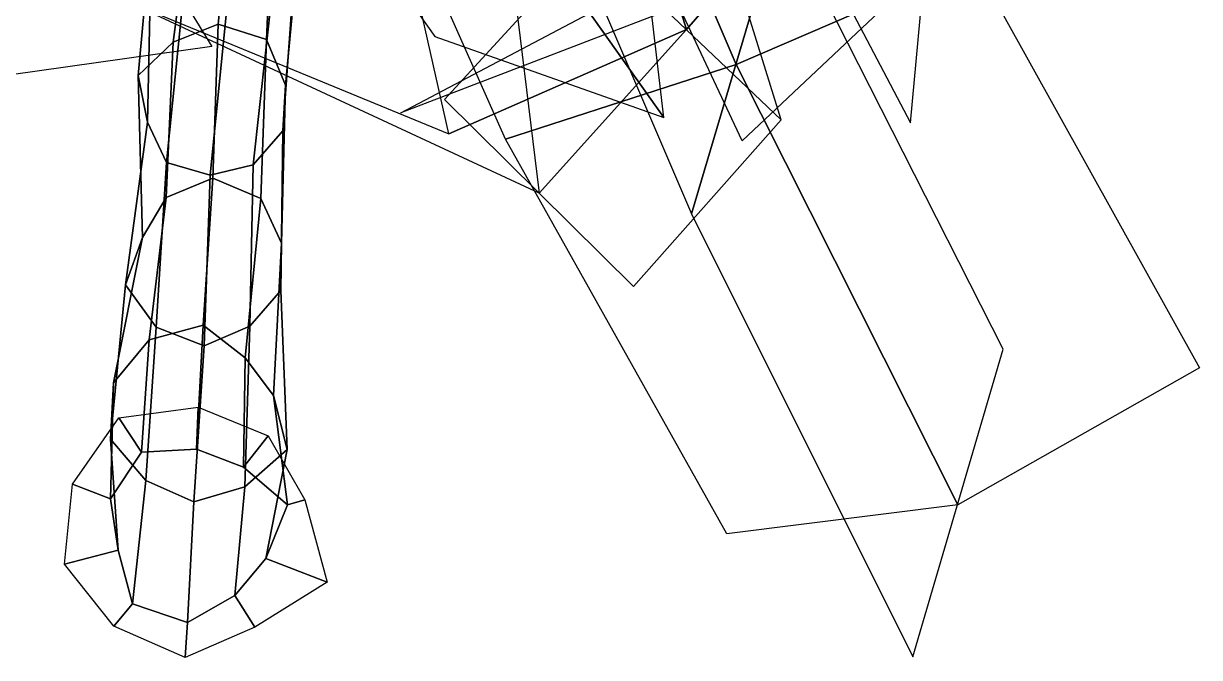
# Model space of a CAD drawing. Header units: metres. Extents: x -1.04 to 1.76, y -0.16 to 3.35.
# Drawn here: x -0.21 to 1.259, y -0.159 to 0.633 of the extents above; entities that cross this region are included whole.
import ezdxf

# ---------------------------------------------------------------- set-up
doc = ezdxf.new("R2010")
doc.units = ezdxf.units.M

msp = doc.modelspace()

# ---------------------------------------------------------------- linework, layer by layer
at = {"layer": 'coconut_palm3_leaves'}
for points in [[(0.652006, 1.430195, 5.307834), (0.616426, 1.044138, 4.91012), (0.897772, 0.5087, 4.96332), (0.93345, 0.896632, 5.376029)], [(0.532821, 1.002802, 4.350267), (0.247102, 1.404653, 4.320477), (0.304075, 0.918089, 3.737663), (0.589742, 0.515235, 3.75197)], [(0.470903, 1.390811, 4.879049), (0.35878, 1.015321, 4.335849), (0.624179, 0.395076, 4.377868), (0.73641, 0.772624, 4.943048)], [(0.43202, 1.220946, 4.427609), (0.663997, 1.345913, 4.332422), (0.777488, 0.808649, 3.815483), (0.617858, 0.624992, 4.022783)], [(0.550451, 1.110302, 4.51147), (0.313608, 1.331962, 4.344511), (0.499552, 0.738029, 3.941001), (0.736182, 0.512309, 4.105338)], [(0.414731, 1.200953, 4.610186), (0.706357, 1.318717, 4.541538), (0.976902, 0.709705, 4.626571), (0.680178, 0.581639, 4.663204)], [(0.402981, 1.093216, 5.132217), (0.634158, 1.236052, 5.111206), (0.91555, 0.701498, 5.171911), (0.687569, 0.486161, 5.100124)], [(0.190267, 1.075127, 4.466745), (0.43202, 1.220946, 4.427609), (0.617858, 0.624992, 4.022783), (0.320991, 0.494988, 3.92819)], [(0.124993, 1.087986, 4.692278), (0.414731, 1.200953, 4.610186), (0.680178, 0.581639, 4.663204), (0.391988, 0.48805, 4.779685)], [(0.589742, 0.515235, 3.75197), (0.304075, 0.918089, 3.737663), (0.018246, 1.019434, 3.026268), (0.303902, 0.616378, 3.025906)], [(0.617858, 0.624992, 4.022783), (0.777488, 0.808649, 3.815483), (0.359768, 1.025812, 2.955657), (0.433813, 0.420903, 3.133618)], [(0.63938, 0.720916, 3.717694), (0.831848, 0.982951, 3.738903), (0.67919, 0.681923, 3.061882), (0.261178, 0.520986, 3.017032)], [(-0.316142, 0.917955, 4.362919), (-0.086457, 0.786163, 4.248745), (0.025234, 0.603955, 3.545814), (-0.334964, 0.553304, 3.730728)], [(0.73641, 0.772624, 4.943048), (0.624179, 0.395076, 4.377868), (0.900895, -0.158229, 4.561349), (1.013462, 0.225745, 5.144022)], [(0.736182, 0.512309, 4.105338), (0.499552, 0.738029, 3.941001), (0.315713, 0.537872, 3.057027), (0.551929, 0.304249, 3.210996)], [(0.680178, 0.581639, 4.663204), (0.976902, 0.709705, 4.626571), (1.258737, 0.202563, 4.897921), (0.957059, 0.031475, 4.855459)], [(0.320991, 0.494988, 3.92819), (0.617858, 0.624992, 4.022783), (0.433813, 0.420903, 3.133618), (-0.086395, 0.663274, 3.005004)], [(0.391988, 0.48805, 4.779685), (0.680178, 0.581639, 4.663204), (0.957059, 0.031475, 4.855459), (0.668459, -0.004653, 5.054447)]]:
    msp.add_3dface(points, dxfattribs=at)
at = {"layer": 'coconut_palm3_trunk'}
for points in [[(-0.023035, 0.609343, 1.964073), (0.032879, 0.631811, 1.962461), (0.054334, 0.844482, 2.428995), (0.004405, 0.818632, 2.431827)], [(0.032879, 0.631811, 1.962461), (0.093637, 0.612861, 1.963472), (0.102261, 0.814586, 2.431346), (0.054334, 0.844482, 2.428995)], [(-0.06675, 0.567706, 1.966865), (-0.023035, 0.609343, 1.964073), (0.004405, 0.818632, 2.431827), (-0.046838, 0.786646, 2.435241)], [(0.093637, 0.612861, 1.963472), (0.117227, 0.555506, 1.967049), (0.137628, 0.773063, 2.434885), (0.102261, 0.814586, 2.431346)], [(-0.055301, 0.509433, 1.970541), (-0.06675, 0.567706, 1.966865), (-0.046838, 0.786646, 2.435241), (-0.050497, 0.723336, 2.441144)], [(0.117227, 0.555506, 1.967049), (0.113779, 0.498598, 1.970686), (0.12948, 0.718996, 2.439968), (0.137628, 0.773063, 2.434885)], [(-0.031391, 0.458908, 1.973684), (-0.055301, 0.509433, 1.970541), (-0.050497, 0.723336, 2.441144), (-0.009268, 0.677836, 2.445002)], [(0.113779, 0.498598, 1.970686), (0.076808, 0.456083, 1.973516), (0.100542, 0.671319, 2.444642), (0.12948, 0.718996, 2.439968)], [(0.023006, 0.443427, 1.974496), (-0.031391, 0.458908, 1.973684), (-0.009268, 0.677836, 2.445002), (0.044671, 0.660101, 2.446173)], [(0.076808, 0.456083, 1.973516), (0.023006, 0.443427, 1.974496), (0.044671, 0.660101, 2.446173), (0.100542, 0.671319, 2.444642)], [(-0.032064, 0.415394, 1.485913), (0.026502, 0.439414, 1.484731), (0.032879, 0.631811, 1.962461), (-0.023035, 0.609343, 1.964073)], [(0.026502, 0.439414, 1.484731), (0.086235, 0.414228, 1.485449), (0.093637, 0.612861, 1.963472), (0.032879, 0.631811, 1.962461)], [(-0.06122, 0.365442, 1.487975), (-0.032064, 0.415394, 1.485913), (-0.023035, 0.609343, 1.964073), (-0.06675, 0.567706, 1.966865)], [(0.086235, 0.414228, 1.485449), (0.112295, 0.358202, 1.487508), (0.117227, 0.555506, 1.967049), (0.093637, 0.612861, 1.963472)], [(-0.082451, 0.306346, 1.49036), (-0.06122, 0.365442, 1.487975), (-0.06675, 0.567706, 1.966865), (-0.055301, 0.509433, 1.970541)], [(0.112295, 0.358202, 1.487508), (0.111552, 0.299106, 1.489803), (0.113779, 0.498598, 1.970686), (0.117227, 0.555506, 1.967049)], [(-0.044348, 0.253472, 1.492248), (-0.082451, 0.306346, 1.49036), (-0.055301, 0.509433, 1.970541), (-0.031391, 0.458908, 1.973684)], [(0.111552, 0.299106, 1.489803), (0.072486, 0.254715, 1.491694), (0.076808, 0.456083, 1.973516), (0.113779, 0.498598, 1.970686)], [(0.015543, 0.230311, 1.492888), (-0.044348, 0.253472, 1.492248), (-0.031391, 0.458908, 1.973684), (0.023006, 0.443427, 1.974496)], [(0.072486, 0.254715, 1.491694), (0.015543, 0.230311, 1.492888), (0.023006, 0.443427, 1.974496), (0.076808, 0.456083, 1.973516)], [(-0.052915, 0.237599, 0.998144), (0.014416, 0.255718, 0.997859), (0.026502, 0.439414, 1.484731), (-0.032064, 0.415394, 1.485913)], [(0.014416, 0.255718, 0.997859), (0.066771, 0.21494, 0.998188), (0.086235, 0.414228, 1.485449), (0.026502, 0.439414, 1.484731)], [(-0.09758, 0.183824, 0.998754), (-0.052915, 0.237599, 0.998144), (-0.032064, 0.415394, 1.485913), (-0.06122, 0.365442, 1.487975)], [(0.066771, 0.21494, 0.998188), (0.102159, 0.168123, 0.998606), (0.112295, 0.358202, 1.487508), (0.086235, 0.414228, 1.485449)], [(-0.101508, 0.113701, 0.999468), (-0.09758, 0.183824, 0.998754), (-0.06122, 0.365442, 1.487975), (-0.082451, 0.306346, 1.49036)], [(0.102159, 0.168123, 0.998606), (0.119318, 0.100569, 0.999261), (0.111552, 0.299106, 1.489803), (0.112295, 0.358202, 1.487508)], [(-0.057278, 0.061971, 0.999923), (-0.101508, 0.113701, 0.999468), (-0.082451, 0.306346, 1.49036), (-0.044348, 0.253472, 1.492248)], [(0.119318, 0.100569, 0.999261), (0.066477, 0.053931, 0.999814), (0.072486, 0.254715, 1.491694), (0.111552, 0.299106, 1.489803)], [(-0.062466, 0.097335, 0.500124), (0.006119, 0.101091, 0.500013), (0.014416, 0.255718, 0.997859), (-0.052915, 0.237599, 0.998144)], [(0.002869, 0.035395, 1.0001), (-0.057278, 0.061971, 0.999923), (-0.044348, 0.253472, 1.492248), (0.015543, 0.230311, 1.492888)], [(0.066477, 0.053931, 0.999814), (0.002869, 0.035395, 1.0001), (0.015543, 0.230311, 1.492888), (0.072486, 0.254715, 1.491694)], [(0.006119, 0.101091, 0.500013), (0.0646, 0.078659, 0.499913), (0.066771, 0.21494, 0.998188), (0.014416, 0.255718, 0.997859)], [(-0.101283, 0.039082, 0.500174), (-0.062466, 0.097335, 0.500124), (-0.052915, 0.237599, 0.998144), (-0.09758, 0.183824, 0.998754)], [(0.0646, 0.078659, 0.499913), (0.119665, 0.031736, 0.499813), (0.102159, 0.168123, 0.998606), (0.066771, 0.21494, 0.998188)], [(-0.091985, -0.024975, 0.500145), (-0.101283, 0.039082, 0.500174), (-0.09758, 0.183824, 0.998754), (-0.101508, 0.113701, 0.999468)], [(0.119665, 0.031736, 0.499813), (0.092495, -0.035302, 0.499842), (0.119318, 0.100569, 0.999261), (0.102159, 0.168123, 0.998606)], [(-0.090923, 0.140009), (0.008051, 0.153625), (0.006119, 0.101091, 0.500013), (-0.062466, 0.097335, 0.500124)], [(0.008051, 0.153625), (0.095342, 0.117738), (0.0646, 0.078659, 0.499913), (0.006119, 0.101091, 0.500013)], [(-0.148978, 0.057187), (-0.090923, 0.140009), (-0.062466, 0.097335, 0.500124), (-0.101283, 0.039082, 0.500174)], [(0.095342, 0.117738), (0.141321, 0.037867), (0.119665, 0.031736, 0.499813), (0.0646, 0.078659, 0.499913)], [(-0.073856, -0.09232, 0.500101), (-0.091985, -0.024975, 0.500145), (-0.101508, 0.113701, 0.999468), (-0.057278, 0.061971, 0.999923)], [(0.092495, -0.035302, 0.499842), (0.053742, -0.081611, 0.499895), (0.066477, 0.053931, 0.999814), (0.119318, 0.100569, 0.999261)], [(-0.005225, -0.115359, 0.499984), (-0.073856, -0.09232, 0.500101), (-0.057278, 0.061971, 0.999923), (0.002869, 0.035395, 1.0001)], [(-0.158642, -0.042508), (-0.148978, 0.057187), (-0.101283, 0.039082, 0.500174), (-0.091985, -0.024975, 0.500145)], [(0.053742, -0.081611, 0.499895), (-0.005225, -0.115359, 0.499984), (0.002869, 0.035395, 1.0001), (0.066477, 0.053931, 0.999814)], [(0.141321, 0.037867), (0.169251, -0.064969), (0.092495, -0.035302, 0.499842), (0.119665, 0.031736, 0.499813)], [(-0.097289, -0.120141), (-0.158642, -0.042508), (-0.091985, -0.024975, 0.500145), (-0.073856, -0.09232, 0.500101)], [(0.169251, -0.064969), (0.07878, -0.121311), (0.053742, -0.081611, 0.499895), (0.092495, -0.035302, 0.499842)], [(0.07878, -0.121311), (-0.008339, -0.159114), (-0.005225, -0.115359, 0.499984), (0.053742, -0.081611, 0.499895)], [(-0.008339, -0.159114), (-0.097289, -0.120141), (-0.073856, -0.09232, 0.500101), (-0.005225, -0.115359, 0.499984)]]:
    msp.add_3dface(points, dxfattribs=at)

doc.saveas('drawing.dxf')
